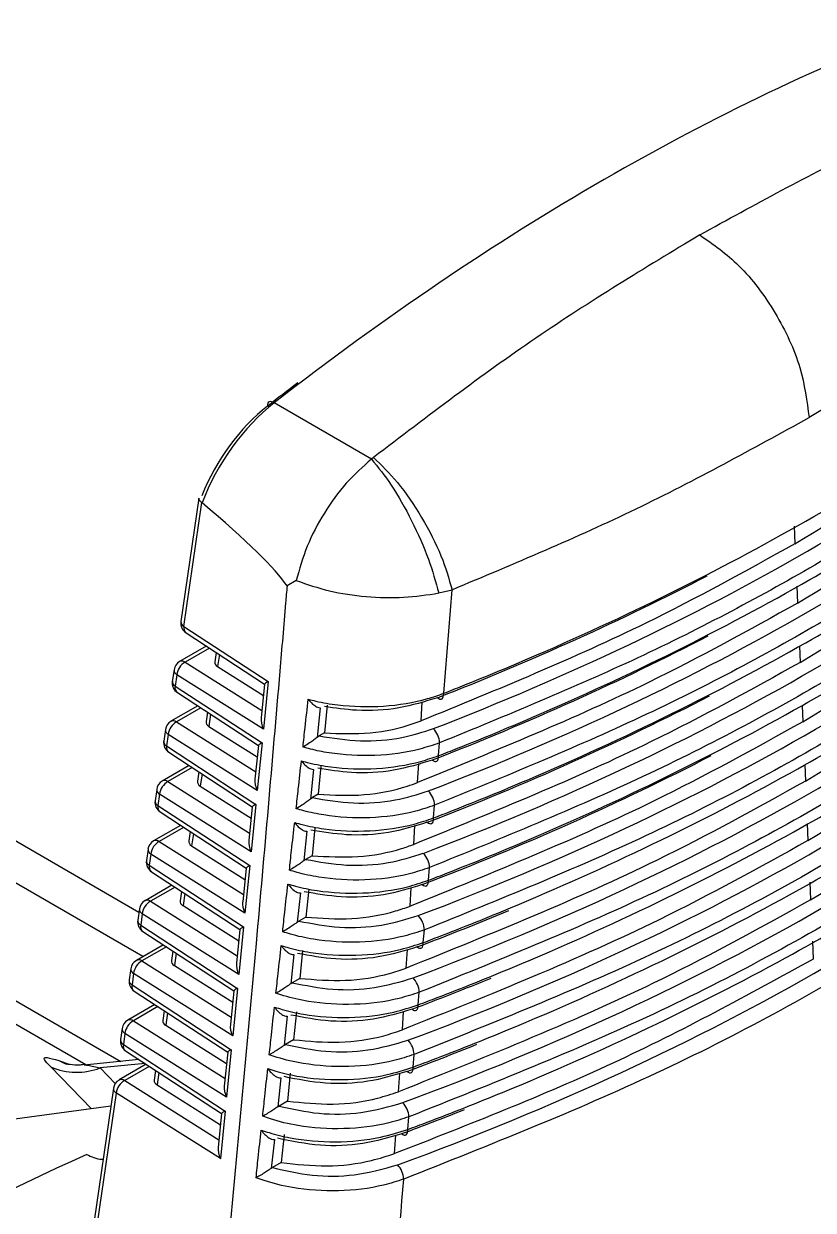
# Model space of a CAD drawing. Extents: x 8 to 113, y 0 to 87.
# Drawn here: x 78.713 to 79.405, y 11.525 to 12.564 of the extents above; entities that cross this region are included whole.
import ezdxf

# ---------------------------------------------------------------- set-up
doc = ezdxf.new("R2010")
doc.units = 0
doc.header["$MEASUREMENT"] = 0
doc.layers.add('OBJECT', color=7, linetype='CONTINUOUS')

msp = doc.modelspace()

# ---------------------------------------------------------------- linework, layer by layer
at = {"layer": 'OBJECT'}
for p, q in [((79.0175, 12.1829), (78.9323, 12.2321)), ((79.0193, 12.1843), (79.0175, 12.1829)), ((78.8663, 12.1486), (78.8506, 12.0405)), ((78.8531, 12.0363), (78.8688, 12.1449)), ((78.8688, 12.1449), (78.8691, 12.1447)), ((79.3878, 12.124), (79.3884, 12.1087)), ((78.9516, 12.0765), (78.9435, 12.0718)), ((79.0764, 12.0656), (79.0881, 12.0685)), ((79.0808, 11.9778), (79.0881, 12.0685)), ((79.3901, 12.0716), (79.3907, 12.0567)), ((78.8137, 11.7859), (78.3515, 12.0527)), ((78.8531, 12.0363), (78.927, 11.988)), ((78.855, 12.0307), (78.9238, 11.9858)), ((78.8172, 11.7471), (78.3515, 12.0159)), ((78.8728, 12.0191), (78.8494, 12.0055)), ((78.8755, 12.0173), (78.8543, 12.0051)), ((78.8813, 12.0135), (78.8802, 12.0054)), ((79.3924, 12.0193), (79.393, 12.0047)), ((78.8543, 12.0051), (78.9215, 11.9628)), ((78.8842, 12.0117), (78.8827, 12.0012)), ((78.8445, 11.9983), (78.843, 11.9882)), ((78.847, 11.994), (78.8455, 11.984)), ((78.9228, 11.9463), (78.847, 11.994)), ((78.8827, 12.0012), (78.9228, 11.9759)), ((78.8455, 11.984), (78.9216, 11.9343)), ((78.9238, 11.9858), (78.9208, 11.9562)), ((78.927, 11.988), (78.9228, 11.9463)), ((78.8475, 11.9784), (78.9184, 11.9321)), ((78.8653, 11.9668), (78.8418, 11.9532)), ((78.868, 11.965), (78.8467, 11.9527)), ((78.8738, 11.9612), (78.8726, 11.9531)), ((78.9726, 11.965), (78.9698, 11.9391)), ((78.9786, 11.9675), (78.9762, 11.943)), ((79.0611, 11.9536), (79.062, 11.9704)), ((79.3947, 11.967), (79.3953, 11.9528)), ((78.8467, 11.9527), (78.9161, 11.9091)), ((78.8766, 11.9594), (78.8751, 11.9488)), ((78.8369, 11.946), (78.8355, 11.9359)), ((78.8394, 11.9417), (78.838, 11.9317)), ((78.9174, 11.8926), (78.8394, 11.9417)), ((78.8751, 11.9488), (78.9174, 11.9222)), ((78.9762, 11.943), (78.9717, 11.9404)), ((78.838, 11.9317), (78.9162, 11.8805)), ((78.9184, 11.9321), (78.9154, 11.9025)), ((78.9216, 11.9343), (78.9174, 11.8926)), ((79.0763, 11.9232), (79.0772, 11.9343)), ((78.8399, 11.9261), (78.913, 11.8783)), ((78.3515, 11.9131), (78.7979, 11.6554)), ((78.8578, 11.9144), (78.8342, 11.9008)), ((78.8605, 11.9127), (78.8392, 11.9004)), ((78.9668, 11.911), (78.964, 11.8851)), ((78.9732, 11.9138), (78.9708, 11.8893)), ((79.0579, 11.8996), (79.0589, 11.9162)), ((79.397, 11.9154), (79.3976, 11.9008)), ((78.8392, 11.9004), (78.9107, 11.8553)), ((78.8662, 11.9089), (78.865, 11.9007)), ((78.8691, 11.9071), (78.8675, 11.8965)), ((78.7671, 11.6524), (78.3515, 11.8923)), ((78.8293, 11.8936), (78.8279, 11.8836)), ((78.8318, 11.8893), (78.8304, 11.8794)), ((78.912, 11.8389), (78.8318, 11.8893)), ((78.8675, 11.8965), (78.912, 11.8684)), ((78.9708, 11.8893), (78.9657, 11.8864)), ((78.8304, 11.8794), (78.9108, 11.8268)), ((78.913, 11.8784), (78.91, 11.8488)), ((78.9162, 11.8805), (78.912, 11.8389)), ((79.0719, 11.8686), (79.0728, 11.8797)), ((78.8323, 11.8738), (78.9076, 11.8246)), ((78.8502, 11.8621), (78.8266, 11.8485)), ((78.8529, 11.8603), (78.8316, 11.848)), ((78.9679, 11.86), (78.9654, 11.8355)), ((79.0546, 11.8454), (79.0556, 11.8619)), ((79.3993, 11.8638), (79.3999, 11.8488)), ((78.8316, 11.848), (78.9053, 11.8016)), ((78.8586, 11.8566), (78.8574, 11.8484)), ((78.8615, 11.8548), (78.8599, 11.8441)), ((78.961, 11.8569), (78.9582, 11.8312)), ((78.8218, 11.8413), (78.8203, 11.8313)), ((78.8243, 11.837), (78.8228, 11.8271)), ((78.9066, 11.7851), (78.8243, 11.837)), ((78.8599, 11.8441), (78.9066, 11.8147)), ((78.8228, 11.8271), (78.9054, 11.7731)), ((78.9108, 11.8268), (78.9066, 11.7851)), ((78.9654, 11.8355), (78.9598, 11.8323)), ((78.8247, 11.8215), (78.9022, 11.7709)), ((78.9076, 11.8246), (78.9047, 11.795)), ((79.0674, 11.814), (79.0683, 11.8251)), ((78.8427, 11.8098), (78.8191, 11.7961)), ((78.8454, 11.808), (78.824, 11.7957)), ((78.9625, 11.8063), (78.96, 11.7818)), ((79.0514, 11.7913), (79.0524, 11.8077)), ((79.4016, 11.8123), (79.4022, 11.7968)), ((78.824, 11.7957), (78.8999, 11.7479)), ((78.8511, 11.8043), (78.8498, 11.796)), ((78.8539, 11.8024), (78.8524, 11.7918)), ((78.9552, 11.8029), (78.9525, 11.7773)), ((78.8142, 11.7889), (78.8127, 11.779)), ((78.8167, 11.7846), (78.8153, 11.7748)), ((78.9012, 11.7314), (78.8167, 11.7846)), ((78.8524, 11.7918), (78.9013, 11.761)), ((78.8153, 11.7748), (78.9, 11.7193)), ((78.96, 11.7818), (78.9539, 11.7783)), ((78.8172, 11.7692), (78.8969, 11.7171)), ((78.9022, 11.7709), (78.8993, 11.7413)), ((78.9054, 11.7731), (78.9012, 11.7314)), ((79.0629, 11.7594), (79.0639, 11.7705)), ((78.8352, 11.7575), (78.8115, 11.7438)), ((78.8379, 11.7557), (78.8164, 11.7433)), ((79.048, 11.7371), (79.049, 11.7535)), ((79.4038, 11.7607), (79.4045, 11.7449)), ((78.8164, 11.7433), (78.8946, 11.6941)), ((78.8435, 11.752), (78.8423, 11.7437)), ((78.8463, 11.7501), (78.8448, 11.7394)), ((78.9495, 11.7489), (78.9467, 11.7234)), ((78.9571, 11.7526), (78.9546, 11.7281)), ((78.8066, 11.7366), (78.8052, 11.7267)), ((78.8448, 11.7394), (78.8959, 11.7072)), ((78.8091, 11.7323), (78.8077, 11.7224)), ((78.8077, 11.7224), (78.8947, 11.6656)), ((78.8959, 11.6777), (78.8091, 11.7323)), ((78.9546, 11.7281), (78.9481, 11.7243)), ((78.8096, 11.7169), (78.8915, 11.6634)), ((78.8969, 11.7172), (78.8939, 11.6876)), ((78.9, 11.7193), (78.8959, 11.6777)), ((79.0584, 11.7049), (79.0594, 11.7159)), ((78.8276, 11.7051), (78.8039, 11.6914)), ((78.8303, 11.7034), (78.8089, 11.691)), ((78.8089, 11.691), (78.8892, 11.6404)), ((78.8359, 11.6997), (78.8347, 11.6913)), ((78.8388, 11.6978), (78.8372, 11.6871)), ((78.9437, 11.6949), (78.9411, 11.6695)), ((78.9517, 11.6988), (78.9493, 11.6743)), ((79.0446, 11.683), (79.0456, 11.6992)), ((78.799, 11.6842), (78.7976, 11.6744)), ((78.8372, 11.6871), (78.8905, 11.6535)), ((78.8015, 11.6799), (78.8001, 11.6701)), ((78.8001, 11.6701), (78.8893, 11.6119)), ((78.8905, 11.6239), (78.8015, 11.6799)), ((78.9493, 11.6743), (78.9423, 11.6703)), ((78.802, 11.6646), (78.8861, 11.6097)), ((78.8915, 11.6634), (78.8885, 11.6338)), ((78.8947, 11.6656), (78.8905, 11.6239)), ((79.0539, 11.6503), (79.0548, 11.6614)), ((78.7722, 11.6139), (78.7365, 11.6505)), ((78.8138, 11.6569), (78.7658, 11.6522)), ((78.8192, 11.6534), (78.7799, 11.6496)), ((78.7799, 11.6496), (78.7931, 11.6358)), ((78.8201, 11.6528), (78.7963, 11.6391)), ((78.8228, 11.651), (78.8013, 11.6386)), ((78.8283, 11.6474), (78.8271, 11.639)), ((78.8312, 11.6455), (78.8296, 11.6347)), ((78.938, 11.641), (78.9354, 11.6156)), ((78.9463, 11.6451), (78.9439, 11.6206)), ((79.0412, 11.6288), (79.0422, 11.645)), ((78.7914, 11.6319), (78.7415, 11.2869)), ((78.8013, 11.6386), (78.8838, 11.5867)), ((78.8296, 11.6347), (78.8851, 11.5998)), ((78.744, 11.2828), (78.794, 11.6276)), ((78.8851, 11.5702), (78.794, 11.6276)), ((78.9439, 11.6206), (78.9365, 11.6163)), ((78.7892, 11.6162), (78.4651, 11.572)), ((78.8861, 11.6097), (78.8831, 11.5801)), ((78.8893, 11.6119), (78.8851, 11.5702)), ((79.0494, 11.5958), (79.0503, 11.6068)), ((78.9324, 11.587), (78.9297, 11.5617)), ((78.9409, 11.5914), (78.9385, 11.5669)), ((79.0377, 11.5746), (79.0387, 11.5907)), ((78.9385, 11.5669), (78.9307, 11.5624))]:
    msp.add_line(p, q, dxfattribs=at)
at = {"layer": 'OBJECT', "flags": 128}
for points in [[(78.9323, 12.2321), (78.931, 12.2328), (78.9298, 12.2331), (78.9287, 12.2332), (78.9278, 12.233), (78.9271, 12.2324), (78.9267, 12.2316), (78.9265, 12.2306), (78.9265, 12.2293)], [(79.0752, 11.9739), (79.0764, 11.9731), (79.0774, 11.9727), (79.0784, 11.9727), (79.0793, 11.973), (79.0799, 11.9738), (79.0804, 11.9748), (79.0807, 11.9762), (79.0808, 11.9778)], [(79.0708, 11.9193), (79.0719, 11.9185), (79.073, 11.9181), (79.074, 11.9181), (79.0748, 11.9184), (79.0755, 11.9192), (79.076, 11.9202), (79.0763, 11.9216), (79.0763, 11.9232)], [(79.0664, 11.8648), (79.0675, 11.864), (79.0686, 11.8636), (79.0696, 11.8635), (79.0704, 11.8639), (79.0711, 11.8646), (79.0716, 11.8656), (79.0718, 11.867), (79.0719, 11.8686)], [(79.062, 11.8102), (79.0631, 11.8094), (79.0641, 11.809), (79.0651, 11.8089), (79.0659, 11.8093), (79.0666, 11.81), (79.0671, 11.8111), (79.0674, 11.8124), (79.0674, 11.814)], [(79.0575, 11.7556), (79.0586, 11.7548), (79.0597, 11.7544), (79.0606, 11.7544), (79.0615, 11.7547), (79.0621, 11.7554), (79.0626, 11.7565), (79.0629, 11.7578), (79.0629, 11.7594)], [(79.0531, 11.7011), (79.0541, 11.7003), (79.0552, 11.6999), (79.0561, 11.6998), (79.057, 11.7002), (79.0576, 11.7009), (79.0581, 11.7019), (79.0584, 11.7033), (79.0584, 11.7049)], [(78.7435, 11.6561), (78.7499, 11.6538), (78.7524, 11.6529)], [(79.0486, 11.6466), (79.0497, 11.6458), (79.0507, 11.6453), (79.0516, 11.6453), (79.0525, 11.6456), (79.0531, 11.6463), (79.0536, 11.6474), (79.0539, 11.6488), (79.0539, 11.6503)], [(79.0441, 11.592), (79.0451, 11.5912), (79.0462, 11.5908), (79.0471, 11.5908), (79.0479, 11.5911), (79.0486, 11.5918), (79.0491, 11.5929), (79.0493, 11.5942), (79.0494, 11.5958)]]:
    msp.add_lwpolyline(points, dxfattribs=at)
at = {"layer": 'OBJECT'}
for centre, radius, start, end in [((78.8605, 12.0391), 0.01, 171.7621, 236.8281), ((78.8553, 12.0404), 0.00473, 178.9421, 242.0967), ((78.8585, 12.035), 0.00551, 166.9694, 231.0779), ((78.8544, 11.9969), 0.01, 119.9973, 171.7621), ((78.8617, 11.9922), 0.0149, 119.983, 172.9422), ((78.8515, 12.0011), 0.00492, 54.4116, 114.9488), ((78.8491, 11.9981), 0.00458, 177.7592, 243.2786), ((78.8529, 11.9868), 0.01, 171.7621, 236.8281), ((78.8476, 11.9881), 0.00458, 177.7691, 243.27), ((78.8507, 11.9827), 0.00536, 165.9412, 232.1059), ((78.8468, 11.9445), 0.01, 119.9973, 171.7621), ((78.8542, 11.9399), 0.0149, 119.9826, 172.9436), ((78.8439, 11.9487), 0.00492, 54.4116, 114.9493), ((78.8415, 11.9458), 0.00458, 177.7669, 243.2718), ((79.0583, 11.9334), 0.0189, 2.6797, 44.9349), ((78.8454, 11.9345), 0.01, 171.7621, 236.8281), ((78.84, 11.9358), 0.00458, 177.769, 243.2699), ((78.8432, 11.9304), 0.00536, 165.9411, 232.1061), ((78.8392, 11.8922), 0.01, 119.9973, 171.7621), ((78.8466, 11.8875), 0.0149, 119.9838, 172.9424), ((78.8363, 11.8964), 0.00492, 54.4109, 114.9507), ((78.8339, 11.8934), 0.00458, 177.7592, 243.2775), ((79.0538, 11.8788), 0.019, 2.6506, 44.7096), ((78.8378, 11.8822), 0.01, 171.7621, 236.8281), ((78.8325, 11.8834), 0.00458, 177.7677, 243.2712), ((78.8356, 11.8781), 0.00536, 165.9438, 232.1028), ((78.8316, 11.8398), 0.01, 119.9973, 171.7621), ((78.839, 11.8352), 0.0149, 119.9834, 172.9417), ((78.8287, 11.844), 0.00492, 54.4101, 114.95), ((78.8263, 11.8411), 0.00458, 177.7659, 243.271), ((79.0493, 11.8242), 0.0191, 2.6223, 44.4843), ((78.8302, 11.8299), 0.01, 171.7621, 236.8281), ((78.8249, 11.8311), 0.00458, 177.7669, 243.2719), ((78.828, 11.8258), 0.00536, 165.9437, 232.103), ((78.8241, 11.7875), 0.01, 119.9973, 171.7621), ((78.8314, 11.7828), 0.0149, 119.9827, 172.9434), ((78.8211, 11.7917), 0.00492, 54.4107, 114.9508), ((78.8188, 11.7887), 0.00458, 177.7673, 243.2708), ((78.8226, 11.7776), 0.01, 171.7621, 236.8281), ((78.8173, 11.7788), 0.00458, 177.7672, 243.271), ((78.8205, 11.7734), 0.00536, 165.9446, 232.1025), ((79.0447, 11.7696), 0.0192, 2.5926, 44.2598), ((78.8165, 11.7351), 0.01, 119.9973, 171.7621), ((78.8239, 11.7305), 0.0149, 119.9834, 172.9416), ((78.8136, 11.7393), 0.00492, 54.4095, 114.9509), ((78.8112, 11.7364), 0.00458, 177.7592, 243.2777), ((78.8151, 11.7253), 0.01, 171.7621, 236.8281), ((78.8097, 11.7265), 0.00458, 177.7673, 243.2709), ((78.8129, 11.7211), 0.00536, 165.9443, 232.1029), ((79.0401, 11.7151), 0.0193, 2.5636, 44.035), ((78.8089, 11.6828), 0.01, 119.9973, 171.7621), ((78.8163, 11.6781), 0.0149, 119.9827, 172.9434), ((78.806, 11.687), 0.00492, 54.4104, 114.9512), ((78.8036, 11.684), 0.00458, 177.7668, 243.2714), ((78.8075, 11.673), 0.01, 171.7621, 236.8281), ((78.8022, 11.6742), 0.00458, 177.7673, 243.2709), ((78.8053, 11.6688), 0.00536, 165.9439, 232.1033), ((79.0355, 11.6605), 0.0194, 2.5348, 43.8102), ((78.7593, 11.7049), 0.059, 247.2656, 290.4585), ((78.764, 11.6916), 0.041, 239.9801, 251.1078), ((78.8013, 11.6304), 0.01, 119.9973, 171.7621), ((78.7984, 11.6346), 0.00492, 54.4095, 114.9509), ((78.796, 11.6317), 0.00458, 177.7587, 243.2782), ((78.8087, 11.6258), 0.0149, 119.9827, 172.9424), ((79.0309, 11.6059), 0.0194, 2.5062, 43.5858), ((80.017, 8.8035), 3.0388, 114.2665, 123.236), ((79.0262, 11.5514), 0.0195, 2.4798, 43.3591)]:
    msp.add_arc(centre, radius, start, end, dxfattribs=at)
for centre, major_axis, ratio, start_param, end_param in [((79.1376, 10.6387), (1.2089, 1.8994), 0.546317, 0.627208, 0.990716), ((77.8475, 13.0138), (2.1948, -0.0167), 0.582304, 5.308542, 5.695912), ((79.1306, 10.6432), (1.2039, 1.8907), 0.546175, 0.974099, 0.99081), ((77.8475, 12.9632), (2.1981, -0.0168), 0.582304, 5.30513, 5.699324), ((78.9436, 12.1469), (0.0641, 0.1015), 0.548826, 0.989027, 1.925648), ((78.9365, 12.1515), (0.0591, 0.0928), 0.546175, 0.99081, 1.912344), ((77.8475, 12.9125), (2.2013, -0.0168), 0.582304, 5.301726, 5.702727), ((77.4138, 13.0301), (1.5341, -0.9737), 0.051031, 0.114776, 0.355889), ((77.8475, 12.8619), (2.2046, -0.0168), 0.582304, 5.298331, 5.706122), ((77.8475, 12.8113), (2.2078, -0.0168), 0.582304, 5.294944, 5.709509), ((77.8461, 13.0078), (2.1942, 0.0164), 0.572227, 5.302708, 5.439511), ((77.8475, 12.7607), (2.2111, -0.0169), 0.582304, 5.291565, 5.712888), ((77.8461, 12.9572), (2.1974, 0.0165), 0.572227, 5.299295, 5.43861), ((78.8902, 12.005), (0.0101, 0.0001), 0.568011, 3.052688, 3.862555), ((77.8475, 12.71), (2.2143, -0.0169), 0.582304, 5.288194, 5.716259), ((78.9343, 11.9908), (0.0105, 0.005), 0.072045, 2.310772, 3.097861), ((77.8461, 12.9066), (2.2007, 0.0165), 0.572227, 5.295889, 5.438034), ((78.8826, 11.9527), (0.0101, 0.0001), 0.568011, 3.052688, 3.862555), ((78.9302, 11.9492), (-0.0062, 0.0127), 0.559439, 0.734808, 1.521897), ((77.8475, 12.6594), (2.2176, -0.0169), 0.582304, 5.284831, 5.719622), ((78.9289, 11.9371), (0.0105, 0.005), 0.072045, 2.310772, 3.097861), ((77.8461, 12.856), (2.2039, 0.0165), 0.572227, 5.292492, 5.437634), ((78.8751, 11.9003), (0.0101, 0.0001), 0.568011, 3.052688, 3.862555), ((78.9248, 11.8954), (-0.0062, 0.0127), 0.559439, 0.734808, 1.521897), ((78.9236, 11.8834), (0.0105, 0.005), 0.072045, 2.310772, 3.097861), ((78.8675, 11.848), (0.0101, 0.0001), 0.568011, 3.052688, 3.862555), ((78.9194, 11.8417), (-0.0062, 0.0127), 0.559439, 0.734808, 1.521897), ((78.9182, 11.8296), (0.0105, 0.005), 0.072045, 2.310772, 3.097861), ((78.8599, 11.7956), (0.0101, 0.0001), 0.568011, 3.052688, 3.862555), ((78.914, 11.788), (-0.0062, 0.0127), 0.559439, 0.734808, 1.521897), ((77.8461, 12.8053), (2.2072, 0.0165), 0.572227, 5.289103, 5.333236), ((78.9128, 11.7759), (0.0105, 0.005), 0.072045, 2.310772, 3.097861), ((78.8523, 11.7433), (0.0101, 0.0001), 0.568011, 3.052688, 3.862555), ((78.9086, 11.7342), (-0.0062, 0.0127), 0.559439, 0.734808, 1.521897), ((77.8461, 12.7547), (2.2104, 0.0166), 0.572227, 5.285722, 5.323551), ((78.9074, 11.7222), (0.0105, 0.005), 0.072045, 2.310772, 3.097861), ((78.8447, 11.6909), (0.0101, 0.0001), 0.568011, 3.052688, 3.862555), ((78.9032, 11.6805), (-0.0062, 0.0127), 0.559439, 0.734808, 1.521897), ((77.8461, 12.7041), (2.2137, 0.0166), 0.572227, 5.28235, 5.315572), ((78.902, 11.6684), (0.0105, 0.005), 0.072045, 2.310772, 3.097861), ((78.8372, 11.6386), (0.0101, 0.0001), 0.568011, 3.052688, 3.862555), ((78.8979, 11.6268), (-0.0062, 0.0127), 0.559439, 0.734808, 1.521897), ((78.8967, 11.6147), (0.0105, 0.005), 0.072045, 2.310772, 3.097861), ((77.8461, 12.6535), (2.2169, 0.0166), 0.572227, 5.278985, 5.308693), ((78.8925, 11.573), (-0.0062, 0.0127), 0.559439, 0.734808, 1.521897)]:
    msp.add_ellipse(centre, major_axis=major_axis, ratio=ratio, start_param=start_param, end_param=end_param, dxfattribs=at)
for points, knots in [([(79.3051, 12.3792), (79.3531, 12.4056), (79.4489, 12.4585), (79.5436, 12.4957), (79.591, 12.5143)], [0, 0, 0, 0, 0.5, 1, 1, 1, 1]), ([(79.6604, 12.3989), (79.621, 12.3675), (79.5418, 12.3043), (79.448, 12.2477), (79.4008, 12.2192)], [0, 0, 0, 0, 0.496376, 1, 1, 1, 1]), ([(79.3051, 12.3792), (79.2572, 12.3503), (79.1613, 12.2924), (79.0666, 12.2203), (79.0193, 12.1843)], [0, 0, 0, 0, 0.5, 1, 1, 1, 1]), ([(79.3051, 12.3792), (79.3168, 12.371), (79.3411, 12.354), (79.3726, 12.3118), (79.3951, 12.2637), (79.3989, 12.2336), (79.4008, 12.2192)], [0, 0, 0, 0, 0.240773, 0.5, 0.759227, 1, 1, 1, 1]), ([(79.0808, 11.9778), (79.0863, 11.9799), (79.1138, 11.9908), (79.2278, 12.0382), (79.3822, 12.1156), (79.5495, 12.2207), (79.6311, 12.2863), (79.6719, 12.319)], [0, 0, 0, 0, 0.023792, 0.118973, 0.500647, 0.750324, 1, 1, 1, 1]), ([(79.3884, 12.1087), (79.4295, 12.1334), (79.5275, 12.1924), (79.6097, 12.2591), (79.6575, 12.298)], [0, 0, 0, 0, 0.418548, 1, 1, 1, 1]), ([(79.6774, 12.2808), (79.6737, 12.2776), (79.655, 12.2616), (79.5735, 12.1955), (79.4387, 12.1051), (79.2535, 12.0067), (79.136, 11.9585), (79.0772, 11.9343)], [0, 0, 0, 0, 0.02343, 0.117165, 0.493038, 0.746519, 1, 1, 1, 1]), ([(79.0763, 11.9232), (79.0819, 11.9253), (79.1095, 11.9361), (79.2238, 11.9833), (79.3807, 12.0614), (79.552, 12.1687), (79.6365, 12.2369), (79.6788, 12.271)], [0, 0, 0, 0, 0.023339, 0.116711, 0.491126, 0.745563, 1, 1, 1, 1]), ([(79.3907, 12.0567), (79.4317, 12.0814), (79.5313, 12.1413), (79.6145, 12.2092), (79.6635, 12.2492)], [0, 0, 0, 0, 0.411755, 1, 1, 1, 1]), ([(79.6843, 12.2327), (79.6806, 12.2295), (79.662, 12.2135), (79.5809, 12.1472), (79.4449, 12.0553), (79.256, 11.9546), (79.1339, 11.9047), (79.0728, 11.8797)], [0, 0, 0, 0, 0.022991, 0.114968, 0.483793, 0.741897, 1, 1, 1, 1]), ([(79.0719, 11.8686), (79.0774, 11.8707), (79.1051, 11.8815), (79.2197, 11.9284), (79.3791, 12.0072), (79.5546, 12.1166), (79.642, 12.1875), (79.6857, 12.2229)], [0, 0, 0, 0, 0.022904, 0.114532, 0.481956, 0.740978, 1, 1, 1, 1]), ([(79.0881, 12.0685), (79.1428, 12.0914), (79.2531, 12.1377), (79.3513, 12.1919), (79.4008, 12.2192)], [0, 0, 0, 0, 0.496376, 1, 1, 1, 1]), ([(79.393, 12.0047), (79.434, 12.0294), (79.5351, 12.0902), (79.6194, 12.1593), (79.6695, 12.2004)], [0, 0, 0, 0, 0.4052593, 1, 1, 1, 1]), ([(79.0175, 12.1829), (79.01, 12.1762), (78.9949, 12.1629), (78.9756, 12.1361), (78.96, 12.1066), (78.9544, 12.0865), (78.9516, 12.0765)], [0, 0, 0, 0, 0.25, 0.5, 0.75, 1, 1, 1, 1]), ([(79.0175, 12.1829), (79.0233, 12.1757), (79.0353, 12.1609), (79.0531, 12.1292), (79.0682, 12.0953), (79.0737, 12.0753), (79.0764, 12.0656)], [0, 0, 0, 0, 0.241562, 0.4999998, 0.7584389, 1, 1, 1, 1]), ([(79.0193, 12.1843), (79.0263, 12.1775), (79.0409, 12.1633), (79.0621, 12.1321), (79.0795, 12.0983), (79.0853, 12.0782), (79.0881, 12.0685)], [0, 0, 0, 0, 0.24117, 0.5, 0.75883, 1, 1, 1, 1]), ([(79.6912, 12.1846), (79.6875, 12.1814), (79.669, 12.1654), (79.5883, 12.0989), (79.4511, 12.0056), (79.2585, 11.9025), (79.1317, 11.8509), (79.0683, 11.8251)], [0, 0, 0, 0, 0.022568, 0.112852, 0.474885, 0.737443, 1, 1, 1, 1]), ([(79.0674, 11.814), (79.073, 11.8161), (79.1007, 11.8269), (79.2156, 11.8736), (79.3776, 11.9531), (79.5572, 12.0646), (79.6474, 12.1381), (79.6926, 12.1749)], [0, 0, 0, 0, 0.022484, 0.112433, 0.473119, 0.73656, 1, 1, 1, 1]), ([(78.8688, 12.1449), (78.8682, 12.1454), (78.8669, 12.1464), (78.8661, 12.1478), (78.8663, 12.1484), (78.8664, 12.1486)], [0, 0, 0, 0, 0.411333, 0.822571, 1, 1, 1, 1]), ([(79.3953, 11.9528), (79.4363, 11.9774), (79.539, 12.0392), (79.6243, 12.1094), (79.6756, 12.1517)], [0, 0, 0, 0, 0.399041, 1, 1, 1, 1]), ([(79.698, 12.1366), (79.6943, 12.1334), (79.6759, 12.1173), (79.5957, 12.0507), (79.4573, 11.9558), (79.261, 11.8503), (79.1296, 11.7971), (79.0639, 11.7705)], [0, 0, 0, 0, 0.02216, 0.110812, 0.466297, 0.733148, 1, 1, 1, 1]), ([(79.0629, 11.7594), (79.0685, 11.7616), (79.0963, 11.7722), (79.2114, 11.8187), (79.376, 11.8989), (79.5598, 12.0125), (79.6528, 12.0887), (79.6994, 12.1269)], [0, 0, 0, 0, 0.022079, 0.110408, 0.464597, 0.732298, 1, 1, 1, 1]), ([(79.3884, 12.1087), (79.3457, 12.085), (79.2435, 12.0284), (79.1282, 11.9811), (79.0611, 11.9536)], [0, 0, 0, 0, 0.418548, 1, 1, 1, 1]), ([(79.3976, 11.9008), (79.4386, 11.9254), (79.5429, 11.9881), (79.6292, 12.0596), (79.6817, 12.1029)], [0, 0, 0, 0, 0.393082, 1, 1, 1, 1]), ([(79.7048, 12.0886), (79.7012, 12.0853), (79.6829, 12.0692), (79.603, 12.0024), (79.4634, 11.9061), (79.2635, 11.7982), (79.1274, 11.7433), (79.0594, 11.7159)], [0, 0, 0, 0, 0.021766, 0.108843, 0.45801, 0.729005, 1, 1, 1, 1]), ([(78.9516, 12.0765), (78.9611, 12.0732), (78.98, 12.0667), (79.0128, 12.0619), (79.0461, 12.0609), (79.0663, 12.064), (79.0764, 12.0656)], [0, 0, 0, 0, 0.2500001, 0.4999998, 0.7500003, 1, 1, 1, 1]), ([(79.0584, 11.7049), (79.064, 11.707), (79.0919, 11.7176), (79.2073, 11.7639), (79.3744, 11.8447), (79.5623, 11.9605), (79.6583, 12.0394), (79.7062, 12.0788)], [0, 0, 0, 0, 0.021688, 0.108455, 0.456373, 0.728187, 1, 1, 1, 1]), ([(78.9435, 12.0718), (78.9431, 12.0668), (78.941, 12.0419), (78.9321, 11.9375), (78.9148, 11.7366), (78.8978, 11.5566), (78.8882, 11.4556)], [0, 0, 0, 0, 0.024148, 0.120739, 0.507103, 1, 1, 1, 1]), ([(79.3907, 12.0567), (79.348, 12.033), (79.2443, 11.9756), (79.1269, 11.9277), (79.0579, 11.8996)], [0, 0, 0, 0, 0.411755, 1, 1, 1, 1]), ([(79.3999, 11.8488), (79.4409, 11.8735), (79.5468, 11.9371), (79.6342, 12.0098), (79.6878, 12.0543)], [0, 0, 0, 0, 0.387367, 1, 1, 1, 1]), ([(79.7117, 12.0405), (79.708, 12.0373), (79.6898, 12.0211), (79.6103, 11.9542), (79.4696, 11.8564), (79.2661, 11.746), (79.1253, 11.6896), (79.0548, 11.6614)], [0, 0, 0, 0, 0.021386, 0.106942, 0.450009, 0.725005, 1, 1, 1, 1]), ([(79.0539, 11.6503), (79.0595, 11.6525), (79.0875, 11.663), (79.2031, 11.709), (79.3728, 11.7906), (79.565, 11.9084), (79.6637, 11.99), (79.713, 12.0308)], [0, 0, 0, 0, 0.021311, 0.106568, 0.448432, 0.724216, 1, 1, 1, 1]), ([(79.393, 12.0047), (79.3503, 11.9811), (79.245, 11.9227), (79.1256, 11.8743), (79.0546, 11.8454)], [0, 0, 0, 0, 0.405259, 1, 1, 1, 1]), ([(79.4022, 11.7968), (79.4433, 11.8215), (79.5507, 11.8861), (79.6392, 11.96), (79.6939, 12.0056)], [0, 0, 0, 0, 0.38188, 1, 1, 1, 1]), ([(79.7184, 11.9925), (79.7148, 11.9893), (79.6967, 11.9731), (79.6176, 11.906), (79.4758, 11.8066), (79.2686, 11.6938), (79.1231, 11.6358), (79.0503, 11.6068)], [0, 0, 0, 0, 0.021019, 0.105106, 0.44228, 0.72114, 1, 1, 1, 1]), ([(79.0494, 11.5958), (79.055, 11.5979), (79.083, 11.6084), (79.1989, 11.6542), (79.3713, 11.7364), (79.5676, 11.8563), (79.6691, 11.9407), (79.7198, 11.9828)], [0, 0, 0, 0, 0.020947, 0.104745, 0.44076, 0.72038, 1, 1, 1, 1]), ([(78.9575, 11.9307), (78.9581, 11.9364), (78.9596, 11.9504), (78.9612, 11.9643), (78.9621, 11.9725)], [0, 0, 0, 0, 0.412317, 1, 1, 1, 1]), ([(78.9621, 11.9725), (78.9643, 11.972), (78.9726, 11.9699), (78.9942, 11.9662), (79.0283, 11.9653), (79.06, 11.9705), (79.0761, 11.9761), (79.0808, 11.9778)], [0, 0, 0, 0, 0.057677, 0.219413, 0.543377, 0.867764, 1, 1, 1, 1]), ([(78.9621, 11.9725), (78.9621, 11.9725), (78.9624, 11.9721), (78.9639, 11.9702), (78.9666, 11.9676), (78.97, 11.9654), (78.9718, 11.9651), (78.9726, 11.965)], [0, 0, 0, 0, 0.008656, 0.099994, 0.471213, 0.763081, 1, 1, 1, 1]), ([(79.0752, 11.9739), (79.0642, 11.9705), (79.0423, 11.9636), (79.0068, 11.9616), (78.9856, 11.9648), (78.9763, 11.9662)], [0, 0, 0, 0, 0.3611886, 0.7224552, 1, 1, 1, 1]), ([(78.9762, 11.943), (78.9897, 11.9425), (79.0167, 11.9416), (79.0452, 11.9478), (79.0588, 11.9528), (79.0611, 11.9536)], [0, 0, 0, 0, 0.453826, 0.907587, 1, 1, 1, 1]), ([(79.3953, 11.9528), (79.3527, 11.9291), (79.2457, 11.8699), (79.1243, 11.8208), (79.0514, 11.7913)], [0, 0, 0, 0, 0.399041, 1, 1, 1, 1]), ([(78.9698, 11.9391), (78.97, 11.9393), (78.9706, 11.9398), (78.9713, 11.9402), (78.9717, 11.9404)], [0, 0, 0, 0, 0.349943, 1, 1, 1, 1]), ([(78.9717, 11.9404), (78.9836, 11.9385), (79.0075, 11.9347), (79.0431, 11.9376), (79.0628, 11.9439), (79.0717, 11.9468)], [0, 0, 0, 0, 0.352895, 0.705727, 1, 1, 1, 1]), ([(79.7252, 11.9445), (79.7216, 11.9412), (79.7036, 11.925), (79.6249, 11.8578), (79.4819, 11.7569), (79.2712, 11.6417), (79.1209, 11.5821), (79.0458, 11.5522)], [0, 0, 0, 0, 0.020664, 0.103331, 0.434809, 0.717404, 1, 1, 1, 1]), ([(78.9698, 11.9391), (78.9689, 11.9384), (78.9669, 11.9367), (78.9628, 11.9339), (78.9597, 11.9319), (78.9578, 11.9309), (78.9575, 11.9307), (78.9575, 11.9307)], [0, 0, 0, 0, 0.229447, 0.5216, 0.905442, 0.991712, 1, 1, 1, 1]), ([(79.0772, 11.9343), (79.0715, 11.9324), (79.0542, 11.9266), (79.0207, 11.922), (78.9876, 11.9239), (78.967, 11.928), (78.9596, 11.9301), (78.9575, 11.9307)], [0, 0, 0, 0, 0.16013, 0.483001, 0.805362, 0.942123, 1, 1, 1, 1]), ([(78.9561, 11.9186), (78.9583, 11.918), (78.9666, 11.9158), (78.9881, 11.9119), (79.0222, 11.9107), (79.0546, 11.9157), (79.0712, 11.9214), (79.0763, 11.9232)], [0, 0, 0, 0, 0.0579361, 0.2174951, 0.5370299, 0.8569766, 1, 1, 1, 1]), ([(78.9515, 11.8767), (78.9521, 11.8825), (78.9537, 11.8964), (78.9552, 11.9104), (78.9561, 11.9186)], [0, 0, 0, 0, 0.412356, 1, 1, 1, 1]), ([(78.9561, 11.9186), (78.9561, 11.9185), (78.9565, 11.918), (78.9581, 11.9161), (78.9608, 11.9135), (78.9642, 11.9113), (78.966, 11.9111), (78.9668, 11.911)], [0, 0, 0, 0, 0.008551, 0.122923, 0.485789, 0.769314, 1, 1, 1, 1]), ([(79.0708, 11.9193), (79.0598, 11.9159), (79.0378, 11.909), (79.0018, 11.9071), (78.9801, 11.9106), (78.9704, 11.9121)], [0, 0, 0, 0, 0.3555949, 0.7112657, 1, 1, 1, 1]), ([(78.9708, 11.8893), (78.9843, 11.8886), (79.0112, 11.8873), (79.0407, 11.8934), (79.0549, 11.8985), (79.0579, 11.8996)], [0, 0, 0, 0, 0.442847, 0.885629, 1, 1, 1, 1]), ([(79.3976, 11.9008), (79.355, 11.8771), (79.2464, 11.817), (79.1229, 11.7673), (79.048, 11.7371)], [0, 0, 0, 0, 0.393082, 1, 1, 1, 1]), ([(78.9657, 11.8864), (78.9776, 11.8843), (79.0013, 11.8803), (79.0376, 11.8829), (79.0578, 11.8892), (79.0673, 11.8922)], [0, 0, 0, 0, 0.347531, 0.695003, 1, 1, 1, 1]), ([(78.964, 11.8851), (78.9631, 11.8844), (78.9611, 11.8828), (78.9571, 11.8801), (78.9539, 11.8781), (78.952, 11.877), (78.9515, 11.8768), (78.9515, 11.8767)], [0, 0, 0, 0, 0.223275, 0.506283, 0.880302, 0.991803, 1, 1, 1, 1]), ([(79.0728, 11.8797), (79.067, 11.8778), (79.0497, 11.872), (79.0162, 11.8675), (78.9826, 11.8695), (78.9615, 11.8738), (78.9537, 11.8761), (78.9515, 11.8767)], [0, 0, 0, 0, 0.158035, 0.476676, 0.794816, 0.941861, 1, 1, 1, 1]), ([(78.964, 11.8851), (78.9642, 11.8853), (78.9648, 11.8858), (78.9653, 11.8861), (78.9657, 11.8864)], [0, 0, 0, 0, 0.324166, 1, 1, 1, 1]), ([(78.9502, 11.8646), (78.9524, 11.864), (78.9606, 11.8617), (78.9821, 11.8576), (79.0161, 11.8561), (79.0492, 11.8609), (79.0663, 11.8667), (79.0719, 11.8686)], [0, 0, 0, 0, 0.058198, 0.215686, 0.531014, 0.846742, 1, 1, 1, 1]), ([(78.9456, 11.8228), (78.9462, 11.8286), (78.9477, 11.8425), (78.9493, 11.8564), (78.9502, 11.8646)], [0, 0, 0, 0, 0.4123942, 1, 1, 1, 1]), ([(78.9502, 11.8646), (78.9502, 11.8646), (78.9506, 11.864), (78.9522, 11.862), (78.955, 11.8593), (78.9584, 11.8572), (78.9602, 11.857), (78.961, 11.8569)], [0, 0, 0, 0, 0.008437, 0.145043, 0.49969, 0.77523, 1, 1, 1, 1]), ([(79.0664, 11.8648), (79.0554, 11.8613), (79.0333, 11.8545), (78.9967, 11.8526), (78.9746, 11.8563), (78.9644, 11.858)], [0, 0, 0, 0, 0.350316, 0.700707, 1, 1, 1, 1]), ([(79.3999, 11.8488), (79.3572, 11.8251), (79.247, 11.7641), (79.1215, 11.7138), (79.0446, 11.683)], [0, 0, 0, 0, 0.3873666, 1, 1, 1, 1]), ([(78.9598, 11.8323), (78.9716, 11.8302), (78.9952, 11.8259), (79.0321, 11.8281), (79.0529, 11.8345), (79.0629, 11.8376)], [0, 0, 0, 0, 0.342465, 0.684876, 1, 1, 1, 1]), ([(78.9654, 11.8355), (78.9789, 11.8347), (79.0058, 11.8331), (79.0361, 11.8389), (79.0511, 11.8442), (79.0546, 11.8454)], [0, 0, 0, 0, 0.4326, 0.86514, 1, 1, 1, 1]), ([(78.9582, 11.8312), (78.9573, 11.8305), (78.9554, 11.829), (78.9514, 11.8263), (78.9481, 11.8243), (78.9461, 11.8231), (78.9456, 11.8228), (78.9456, 11.8228)], [0, 0, 0, 0, 0.217447, 0.49176, 0.856153, 0.991885, 1, 1, 1, 1]), ([(78.9582, 11.8312), (78.9584, 11.8313), (78.9589, 11.8318), (78.9594, 11.8321), (78.9598, 11.8323)], [0, 0, 0, 0, 0.293667, 1, 1, 1, 1]), ([(79.0683, 11.8251), (79.0626, 11.8232), (79.0452, 11.8174), (79.0117, 11.813), (78.9775, 11.8151), (78.956, 11.8197), (78.9478, 11.8222), (78.9456, 11.8228)], [0, 0, 0, 0, 0.156042, 0.470658, 0.78478, 0.941595, 1, 1, 1, 1]), ([(78.9397, 11.7689), (78.9403, 11.7747), (78.9418, 11.7886), (78.9433, 11.8025), (78.9442, 11.8107)], [0, 0, 0, 0, 0.41243, 1, 1, 1, 1]), ([(78.9442, 11.8107), (78.9465, 11.8101), (78.9547, 11.8077), (78.9761, 11.8034), (79.01, 11.8016), (79.0437, 11.8061), (79.0614, 11.812), (79.0674, 11.814)], [0, 0, 0, 0, 0.058464, 0.213983, 0.525307, 0.837021, 1, 1, 1, 1]), ([(78.9442, 11.8107), (78.9443, 11.8107), (78.9448, 11.81), (78.9465, 11.8079), (78.9493, 11.8052), (78.9526, 11.8032), (78.9544, 11.803), (78.9552, 11.8029)], [0, 0, 0, 0, 0.0083451, 0.1664066, 0.5129703, 0.780849, 1, 1, 1, 1]), ([(79.062, 11.8102), (79.0509, 11.8068), (79.0288, 11.8), (78.9917, 11.7982), (78.9692, 11.8021), (78.9585, 11.804)], [0, 0, 0, 0, 0.345325, 0.690725, 1, 1, 1, 1]), ([(79.4022, 11.7968), (79.3595, 11.7731), (79.2476, 11.7111), (79.12, 11.6602), (79.0412, 11.6288)], [0, 0, 0, 0, 0.38188, 1, 1, 1, 1]), ([(78.96, 11.7818), (78.9734, 11.7808), (79.0003, 11.7789), (79.0315, 11.7844), (79.0472, 11.7899), (79.0514, 11.7913)], [0, 0, 0, 0, 0.423011, 0.845963, 1, 1, 1, 1]), ([(78.9525, 11.7773), (78.9516, 11.7766), (78.9496, 11.7751), (78.9458, 11.7726), (78.9424, 11.7705), (78.9403, 11.7693), (78.9397, 11.7689), (78.9397, 11.7689)], [0, 0, 0, 0, 0.211945, 0.477991, 0.832968, 0.991971, 1, 1, 1, 1]), ([(78.9525, 11.7773), (78.9526, 11.7774), (78.9531, 11.7778), (78.9536, 11.7781), (78.9539, 11.7783)], [0, 0, 0, 0, 0.257443, 1, 1, 1, 1]), ([(78.9539, 11.7783), (78.9657, 11.776), (78.9891, 11.7715), (79.0266, 11.7734), (79.048, 11.7799), (79.0584, 11.783)], [0, 0, 0, 0, 0.337674, 0.675297, 1, 1, 1, 1]), ([(79.0639, 11.7705), (79.0581, 11.7686), (79.0406, 11.7629), (79.0071, 11.7586), (78.9725, 11.7607), (78.9505, 11.7655), (78.9419, 11.7682), (78.9397, 11.7689)], [0, 0, 0, 0, 0.154143, 0.464926, 0.775223, 0.941326, 1, 1, 1, 1]), ([(78.9338, 11.715), (78.9344, 11.7208), (78.936, 11.7347), (78.9375, 11.7486), (78.9384, 11.7568)], [0, 0, 0, 0, 0.412464, 1, 1, 1, 1]), ([(78.9384, 11.7568), (78.9406, 11.7561), (78.9488, 11.7537), (78.9701, 11.7492), (79.004, 11.7471), (79.0383, 11.7514), (79.0564, 11.7573), (79.0629, 11.7594)], [0, 0, 0, 0, 0.0587309, 0.212374, 0.5198865, 0.8277777, 1, 1, 1, 1]), ([(78.9384, 11.7568), (78.9384, 11.7568), (78.939, 11.756), (78.9407, 11.7538), (78.9436, 11.7511), (78.9469, 11.7491), (78.9487, 11.749), (78.9495, 11.7489)], [0, 0, 0, 0, 0.0082391, 0.1870169, 0.5256466, 0.7861853, 1, 1, 1, 1]), ([(79.0575, 11.7556), (79.0465, 11.7523), (79.0243, 11.7455), (78.9866, 11.7437), (78.9637, 11.7479), (78.9526, 11.75)], [0, 0, 0, 0, 0.340601, 0.681275, 1, 1, 1, 1]), ([(79.4045, 11.7449), (79.3473, 11.7135), (79.233, 11.651), (79.1028, 11.6), (79.0377, 11.5746)], [0, 0, 0, 0, 0.500491, 1, 1, 1, 1]), ([(78.9546, 11.7281), (78.968, 11.727), (78.9948, 11.7247), (79.0269, 11.73), (79.0432, 11.7355), (79.048, 11.7371)], [0, 0, 0, 0, 0.414011, 0.827964, 1, 1, 1, 1]), ([(78.9467, 11.7234), (78.9459, 11.7228), (78.944, 11.7213), (78.9402, 11.7188), (78.9367, 11.7167), (78.9346, 11.7155), (78.9338, 11.7151), (78.9338, 11.715)], [0, 0, 0, 0, 0.2067474, 0.4649344, 0.8107199, 0.9920443, 1, 1, 1, 1]), ([(78.9467, 11.7234), (78.9468, 11.7235), (78.9473, 11.7238), (78.9477, 11.7241), (78.9481, 11.7243)], [0, 0, 0, 0, 0.214166, 1, 1, 1, 1]), ([(78.9481, 11.7243), (78.9597, 11.7219), (78.9831, 11.7172), (79.0211, 11.7187), (79.043, 11.7252), (79.054, 11.7285)], [0, 0, 0, 0, 0.333137, 0.666224, 1, 1, 1, 1]), ([(79.0594, 11.7159), (79.0536, 11.714), (79.0361, 11.7083), (79.0025, 11.7041), (78.9675, 11.7063), (78.9451, 11.7114), (78.9361, 11.7143), (78.9338, 11.715)], [0, 0, 0, 0, 0.152333, 0.459461, 0.766109, 0.941054, 1, 1, 1, 1]), ([(78.928, 11.6612), (78.9286, 11.6669), (78.9301, 11.6808), (78.9316, 11.6948), (78.9325, 11.703)], [0, 0, 0, 0, 0.412497, 1, 1, 1, 1]), ([(78.9325, 11.703), (78.9348, 11.7022), (78.9429, 11.6997), (78.9641, 11.695), (78.9979, 11.6926), (79.0329, 11.6966), (79.0515, 11.7026), (79.0584, 11.7049)], [0, 0, 0, 0, 0.059002, 0.210856, 0.514734, 0.81898, 1, 1, 1, 1]), ([(78.9325, 11.703), (78.9325, 11.7029), (78.9332, 11.702), (78.935, 11.6997), (78.9379, 11.697), (78.9412, 11.6951), (78.943, 11.695), (78.9437, 11.6949)], [0, 0, 0, 0, 0.008152, 0.206909, 0.537756, 0.791264, 1, 1, 1, 1]), ([(79.0531, 11.7011), (79.042, 11.6977), (79.0198, 11.6911), (78.9816, 11.6893), (78.9583, 11.6938), (78.9468, 11.696)], [0, 0, 0, 0, 0.336123, 0.672318, 1, 1, 1, 1]), ([(78.9493, 11.6743), (78.9626, 11.6731), (78.9893, 11.6705), (79.0223, 11.6755), (79.0392, 11.6812), (79.0446, 11.683)], [0, 0, 0, 0, 0.405542, 0.811028, 1, 1, 1, 1]), ([(78.9411, 11.6695), (78.9411, 11.6695), (78.9415, 11.6698), (78.9419, 11.6701), (78.9423, 11.6703)], [0, 0, 0, 0, 0.162026, 1, 1, 1, 1]), ([(78.9423, 11.6703), (78.9539, 11.6678), (78.9771, 11.6628), (79.0156, 11.664), (79.038, 11.6706), (79.0495, 11.6739)], [0, 0, 0, 0, 0.328834, 0.657619, 1, 1, 1, 1]), ([(78.9411, 11.6695), (78.9402, 11.6689), (78.9383, 11.6675), (78.9345, 11.665), (78.931, 11.6629), (78.9288, 11.6616), (78.928, 11.6612), (78.928, 11.6612)], [0, 0, 0, 0, 0.201834, 0.452547, 0.789382, 0.992119, 1, 1, 1, 1]), ([(79.0548, 11.6614), (79.049, 11.6595), (79.0315, 11.6538), (78.9979, 11.6496), (78.9624, 11.652), (78.9396, 11.6572), (78.9303, 11.6604), (78.928, 11.6612)], [0, 0, 0, 0, 0.150605, 0.454244, 0.75741, 0.940779, 1, 1, 1, 1]), ([(78.7365, 11.6505), (78.7341, 11.6529), (78.7297, 11.6573), (78.7317, 11.6596), (78.7396, 11.6572), (78.7435, 11.6561)], [0, 0, 0, 0, 0.396713, 0.706828, 1, 1, 1, 1]), ([(78.7656, 11.6527), (78.7645, 11.6525), (78.76, 11.6517), (78.7541, 11.6524), (78.7501, 11.653), (78.749, 11.6534), (78.7492, 11.6533), (78.7492, 11.6533)], [0, 0, 0, 0, 0.1345934, 0.5223917, 0.748877, 0.9436597, 1, 1, 1, 1]), ([(78.7658, 11.6523), (78.766, 11.6523), (78.767, 11.6524), (78.7732, 11.6511), (78.7785, 11.6499), (78.7799, 11.6496)], [0, 0, 0, 0, 0.186323, 0.789251, 1, 1, 1, 1]), ([(78.9267, 11.6491), (78.929, 11.6483), (78.9371, 11.6457), (78.9582, 11.6408), (78.9919, 11.6382), (79.0274, 11.6419), (79.0465, 11.648), (79.0539, 11.6503)], [0, 0, 0, 0, 0.059276, 0.209421, 0.5098309, 0.8105984, 1, 1, 1, 1]), ([(78.9222, 11.6073), (78.9228, 11.6131), (78.9243, 11.627), (78.9258, 11.6409), (78.9267, 11.6491)], [0, 0, 0, 0, 0.412528, 1, 1, 1, 1]), ([(78.9267, 11.6491), (78.9267, 11.6491), (78.9276, 11.6478), (78.9296, 11.6453), (78.9327, 11.6427), (78.9357, 11.6411), (78.9373, 11.641), (78.938, 11.641)], [0, 0, 0, 0, 0.008056, 0.282727, 0.593802, 0.796122, 1, 1, 1, 1]), ([(79.0486, 11.6466), (79.0375, 11.6432), (79.0152, 11.6366), (78.9765, 11.6349), (78.9529, 11.6396), (78.941, 11.642)], [0, 0, 0, 0, 0.331872, 0.663815, 1, 1, 1, 1]), ([(78.9439, 11.6206), (78.9572, 11.6192), (78.9837, 11.6164), (79.0176, 11.621), (79.0352, 11.6268), (79.0412, 11.6288)], [0, 0, 0, 0, 0.397554, 0.795054, 1, 1, 1, 1]), ([(78.9365, 11.6163), (78.948, 11.6137), (78.971, 11.6085), (79.0101, 11.6093), (79.0331, 11.6159), (79.045, 11.6193)], [0, 0, 0, 0, 0.3247474, 0.6494487, 1, 1, 1, 1]), ([(78.9354, 11.6156), (78.9345, 11.615), (78.9327, 11.6137), (78.929, 11.6113), (78.9253, 11.6091), (78.9231, 11.6078), (78.9222, 11.6073), (78.9222, 11.6073)], [0, 0, 0, 0, 0.197188, 0.440794, 0.768917, 0.992183, 1, 1, 1, 1]), ([(78.9354, 11.6156), (78.9354, 11.6156), (78.9358, 11.6159), (78.9361, 11.6161), (78.9365, 11.6163)], [0, 0, 0, 0, 0.0985703, 1, 1, 1, 1]), ([(79.0503, 11.6068), (79.0445, 11.6049), (79.027, 11.5993), (78.9933, 11.5952), (78.9574, 11.5976), (78.9342, 11.6031), (78.9245, 11.6065), (78.9222, 11.6073)], [0, 0, 0, 0, 0.148954, 0.44926, 0.7491, 0.940502, 1, 1, 1, 1]), ([(78.9164, 11.5535), (78.917, 11.5592), (78.9185, 11.5731), (78.92, 11.5871), (78.9209, 11.5952)], [0, 0, 0, 0, 0.412557, 1, 1, 1, 1]), ([(78.9209, 11.5952), (78.9232, 11.5945), (78.9312, 11.5917), (78.9523, 11.5867), (78.9859, 11.5837), (79.022, 11.5872), (79.0416, 11.5934), (79.0494, 11.5958)], [0, 0, 0, 0, 0.059552, 0.208065, 0.505163, 0.802607, 1, 1, 1, 1]), ([(78.9209, 11.5952), (78.9209, 11.5952), (78.9218, 11.5938), (78.9239, 11.5913), (78.9271, 11.5886), (78.9301, 11.5871), (78.9316, 11.587), (78.9324, 11.587)], [0, 0, 0, 0, 0.007973, 0.299096, 0.602918, 0.800703, 1, 1, 1, 1]), ([(79.0441, 11.592), (79.0329, 11.5887), (79.0107, 11.5821), (78.9715, 11.5805), (78.9475, 11.5855), (78.9352, 11.588)], [0, 0, 0, 0, 0.327832, 0.655735, 1, 1, 1, 1]), ([(78.7682, 11.5738), (78.7701, 11.5729), (78.774, 11.571), (78.7793, 11.5697), (78.7821, 11.5696), (78.7824, 11.5696)], [0, 0, 0, 0, 0.471043, 0.942049, 1, 1, 1, 1]), ([(78.9385, 11.5669), (78.9517, 11.5653), (78.9782, 11.5622), (79.0129, 11.5666), (79.0311, 11.5725), (79.0377, 11.5746)], [0, 0, 0, 0, 0.390004, 0.779955, 1, 1, 1, 1]), ([(78.9297, 11.5617), (78.9289, 11.5612), (78.9271, 11.5599), (78.9234, 11.5575), (78.9197, 11.5553), (78.9174, 11.554), (78.9164, 11.5535), (78.9164, 11.5535)], [0, 0, 0, 0, 0.19279, 0.429646, 0.749305, 0.992256, 1, 1, 1, 1]), ([(78.9297, 11.5617), (78.9297, 11.5618), (78.9301, 11.562), (78.9304, 11.5622), (78.9307, 11.5624)], [0, 0, 0, 0, 0.020277, 1, 1, 1, 1]), ([(78.9307, 11.5624), (78.9422, 11.5597), (78.9651, 11.5543), (79.0046, 11.5547), (79.0281, 11.5613), (79.0404, 11.5648)], [0, 0, 0, 0, 0.320862, 0.641681, 1, 1, 1, 1]), ([(79.0458, 11.5522), (79.0399, 11.5504), (79.0224, 11.5448), (78.9887, 11.5407), (78.9523, 11.5433), (78.9287, 11.549), (78.9187, 11.5527), (78.9164, 11.5535)], [0, 0, 0, 0, 0.147376, 0.444496, 0.741154, 0.940222, 1, 1, 1, 1]), ([(79.0153, 11.1925), (79.0213, 11.2622), (79.0315, 11.3821), (79.0415, 11.502), (79.0458, 11.5522)], [0, 0, 0, 0, 0.581449, 1, 1, 1, 1])]:
    msp.add_open_spline(points, degree=3, knots=knots, dxfattribs=at)

doc.saveas('drawing.dxf')
